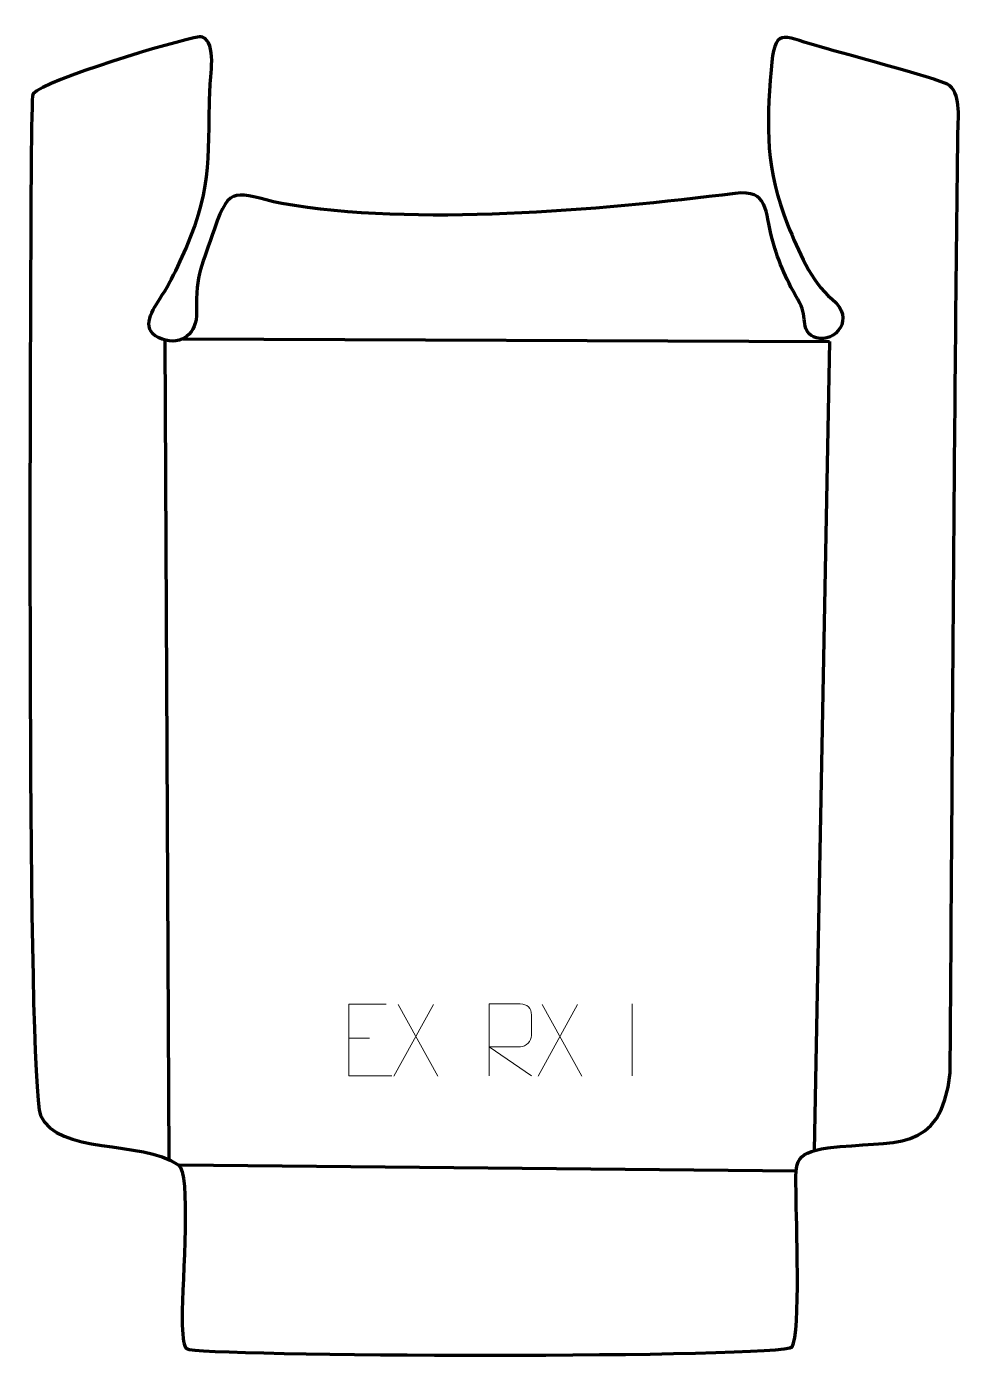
# Model space of a CAD drawing. Header units: millimetres. Extents: x -283 to 41, y 415 to 877.
import ezdxf

# ---------------------------------------------------------------- set-up
doc = ezdxf.new("R2010")
doc.units = ezdxf.units.MM
doc.header["$MEASUREMENT"] = 0
doc.layers.add('layer 2', color=7, linetype='Continuous')
doc.layers.add('layer 3', color=7, linetype='Continuous')

msp = doc.modelspace()

# ---------------------------------------------------------------- linework, layer by layer
at = {"layer": 'layer 2', "color": 142, "lineweight": 158}
for points in [[(-233.6117, 483.8308), (-233.6117, 483.8308), (-234.9043, 768.393), (-234.9043, 768.393)], [(-228.7188, 768.8938), (-228.7188, 768.8938), (-4.3807, 767.9574), (-4.3807, 767.9574)], [(-4.3807, 767.9574), (-4.3807, 767.9574), (-9.7343, 487.2079), (-9.7343, 487.2079)], [(-15.7856, 479.9951), (-15.7856, 479.9951), (-230.0914, 482.1202), (-230.0914, 482.1202)]]:
    msp.add_open_spline(points, degree=3, dxfattribs=at)
at = {"layer": 'layer 3', "color": 242, "lineweight": 158}
msp.add_open_spline([(-221.9533, 873.5314), (-217.1418, 871.5796), (-219.2541, 859.8504), (-219.4274, 855.3184), (-219.4274, 855.3184), (-220.3632, 829.0702), (-218.2264, 820.774), (-229.7119, 795.7968), (-229.7119, 795.7968), (-229.7119, 795.7968), (-230.5718, 793.9268), (-230.5718, 793.9268), (-230.5718, 793.9268), (-232.4817, 789.9482), (-234.4565, 786.3799), (-236.8567, 782.6785), (-236.8567, 782.6785), (-239.945, 778.0342), (-243.7744, 771.387), (-236.0208, 768.7224), (-236.0208, 768.7224), (-229.1338, 766.3557), (-223.8766, 770.6657), (-224.0684, 778.1378), (-224.0684, 778.1378), (-224.4038, 791.7577), (-222.0747, 794.3784), (-217.8487, 807.0378), (-217.8487, 807.0378), (-212.4408, 822.7939), (-210.5477, 819.2007), (-194.5023, 815.8013), (-194.5023, 815.8013), (-147.9554, 807.724), (-85.1086, 813.3935), (-37.1641, 819.293), (-37.1641, 819.293), (-25.4842, 820.7302), (-26.8767, 813.3131), (-24.2736, 803.5204), (-24.2736, 803.5204), (-21.9255, 794.687), (-19.18, 789.1378), (-14.7063, 781.2355), (-14.7063, 781.2355), (-11.8003, 776.1492), (-14.8281, 770.9849), (-8.9431, 769.214), (-8.9431, 769.214), (-2.4452, 767.2587), (4.8535, 775.9545), (-3.4401, 782.5507), (-3.4401, 782.5507), (-11.0767, 789.0396), (-15.0523, 799.3177), (-18.954, 808.4928), (-18.954, 808.4928), (-26.4799, 827.4157), (-26.3776, 842.2381), (-24.6783, 862.2098), (-24.6783, 862.2098), (-23.4041, 877.1863), (-20.9665, 874.0175), (-9.1483, 870.6107), (-9.1483, 870.6107), (-2.9241, 868.815), (33.8375, 858.8205), (36.5227, 857.2243), (36.5227, 857.2243), (41.3753, 854.3397), (40.251, 845.9981), (40.188, 840.872), (40.188, 840.872), (38.8487, 731.9532), (38.2689, 623.0463), (37.5101, 514.124), (37.5101, 514.124), (34.2042, 485.1501), (17.9932, 491.0516), (-4.9659, 488.0296), (-4.9659, 488.0296), (-17.6196, 486.3641), (-15.9907, 482.3397), (-15.9868, 471.4216), (-15.9868, 471.4216), (-15.971, 464.5948), (-14.3548, 423.359), (-17.346, 419.0191), (-17.346, 419.0191), (-20.1013, 415.0216), (-224.1483, 415.545), (-227.513, 418.4027), (-227.513, 418.4027), (-228.6171, 419.3404), (-228.8162, 421.557), (-229.0306, 426.7041), (-229.0306, 426.7041), (-229.4594, 436.999), (-226.0863, 475.0934), (-229.6336, 481.2627), (-229.6336, 481.2627), (-229.6336, 481.2627), (-230.4165, 482.2332), (-230.4165, 482.2332), (-230.4165, 482.2332), (-243.4555, 491.0078), (-272.1716, 485.6511), (-278.2443, 499.29), (-278.2443, 499.29), (-283.0418, 513.2516), (-281.8079, 768.4884), (-281.6108, 802.6351), (-281.6108, 802.6351), (-281.5913, 806.0102), (-281.551, 853.0397), (-280.8231, 853.8543), (-280.8231, 853.8543), (-276.3914, 858.8131), (-231.6457, 872.2795), (-223.0229, 873.6463), (-223.0229, 873.6463), (-223.0229, 873.6463), (-222.5546, 873.6641), (-222.5546, 873.6641), (-222.5546, 873.6641), (-222.5546, 873.6641), (-221.9533, 873.5314), (-221.9533, 873.5314)], degree=3, knots=[0, 0, 0, 0, 0.03030303, 0.03030303, 0.03030303, 0.03030303, 0.06060606, 0.06060606, 0.06060606, 0.06060606, 0.09090909, 0.09090909, 0.09090909, 0.09090909, 0.12121212, 0.12121212, 0.12121212, 0.12121212, 0.15151515, 0.15151515, 0.15151515, 0.15151515, 0.18181818, 0.18181818, 0.18181818, 0.18181818, 0.21212121, 0.21212121, 0.21212121, 0.21212121, 0.24242424, 0.24242424, 0.24242424, 0.24242424, 0.27272727, 0.27272727, 0.27272727, 0.27272727, 0.3030303, 0.3030303, 0.3030303, 0.3030303, 0.33333333, 0.33333333, 0.33333333, 0.33333333, 0.36363636, 0.36363636, 0.36363636, 0.36363636, 0.39393939, 0.39393939, 0.39393939, 0.39393939, 0.42424242, 0.42424242, 0.42424242, 0.42424242, 0.45454545, 0.45454545, 0.45454545, 0.45454545, 0.48484848, 0.48484848, 0.48484848, 0.48484848, 0.51515152, 0.51515152, 0.51515152, 0.51515152, 0.54545455, 0.54545455, 0.54545455, 0.54545455, 0.57575758, 0.57575758, 0.57575758, 0.57575758, 0.60606061, 0.60606061, 0.60606061, 0.60606061, 0.63636364, 0.63636364, 0.63636364, 0.63636364, 0.66666667, 0.66666667, 0.66666667, 0.66666667, 0.6969697, 0.6969697, 0.6969697, 0.6969697, 0.72727273, 0.72727273, 0.72727273, 0.72727273, 0.75757576, 0.75757576, 0.75757576, 0.75757576, 0.78787879, 0.78787879, 0.78787879, 0.78787879, 0.81818182, 0.81818182, 0.81818182, 0.81818182, 0.84848485, 0.84848485, 0.84848485, 0.84848485, 0.87878788, 0.87878788, 0.87878788, 0.87878788, 0.90909091, 0.90909091, 0.90909091, 0.90909091, 0.93939394, 0.93939394, 0.93939394, 0.93939394, 1, 1, 1, 1], dxfattribs=at)
at = {"layer": 'layer 3', "color": 250, "lineweight": 9}
for points, knots in [([(-158.315, 537.9825), (-158.315, 537.9825), (-171.1889, 537.9825), (-171.1889, 537.9825), (-171.1889, 537.9825), (-171.1889, 537.9825), (-171.1889, 513.0289), (-171.1889, 513.0289), (-171.1889, 513.0289), (-171.1889, 513.0289), (-156.3231, 513.0289), (-156.3231, 513.0289)], [0, 0, 0, 0, 0.25, 0.25, 0.25, 0.25, 0.5, 0.5, 0.5, 0.5, 1, 1, 1, 1]), ([(-122.4929, 513.0963), (-122.4929, 513.0963), (-122.4929, 538.0498), (-122.4929, 538.0498), (-122.4929, 538.0498), (-118.8981, 538.0498), (-115.3026, 538.0498), (-111.7074, 538.0498), (-111.7074, 538.0498), (-109.3821, 538.0121), (-107.8248, 536.5221), (-107.8289, 534.1557), (-107.8289, 534.1557), (-107.8293, 532.1202), (-107.8293, 529.0608), (-107.8289, 527.0248), (-107.8289, 527.0248), (-107.8354, 525.1493), (-109.6477, 523.2075), (-111.6572, 523.1884), (-111.6572, 523.1884), (-111.6572, 523.1884), (-122.4929, 523.1884), (-122.4929, 523.1884), (-122.4929, 523.1884), (-122.4929, 523.1884), (-107.8382, 513.0963), (-107.8382, 513.0963)], [0, 0, 0, 0, 0.125, 0.125, 0.125, 0.125, 0.25, 0.25, 0.25, 0.25, 0.375, 0.375, 0.375, 0.375, 0.5, 0.5, 0.5, 0.5, 0.625, 0.625, 0.625, 0.625, 0.75, 0.75, 0.75, 0.75, 1, 1, 1, 1])]:
    msp.add_open_spline(points, degree=3, knots=knots, dxfattribs=at)
for points in [[(-141.8216, 537.874), (-141.8216, 537.874), (-155.5622, 512.9782), (-155.5622, 512.9782)], [(-154.1076, 537.874), (-154.1076, 537.874), (-140.367, 512.9205), (-140.367, 512.9205)], [(-91.8216, 537.874), (-91.8216, 537.874), (-105.5622, 512.9782), (-105.5622, 512.9782)], [(-104.1076, 537.874), (-104.1076, 537.874), (-90.367, 512.9205), (-90.367, 512.9205)], [(-72.8275, 538.0601), (-72.8275, 538.0601), (-72.8275, 513.086), (-72.8275, 513.086)], [(-171.1889, 526.1028), (-171.1889, 526.1028), (-164.0208, 526.1028), (-164.0208, 526.1028)]]:
    msp.add_open_spline(points, degree=3, dxfattribs=at)

doc.saveas('drawing.dxf')
